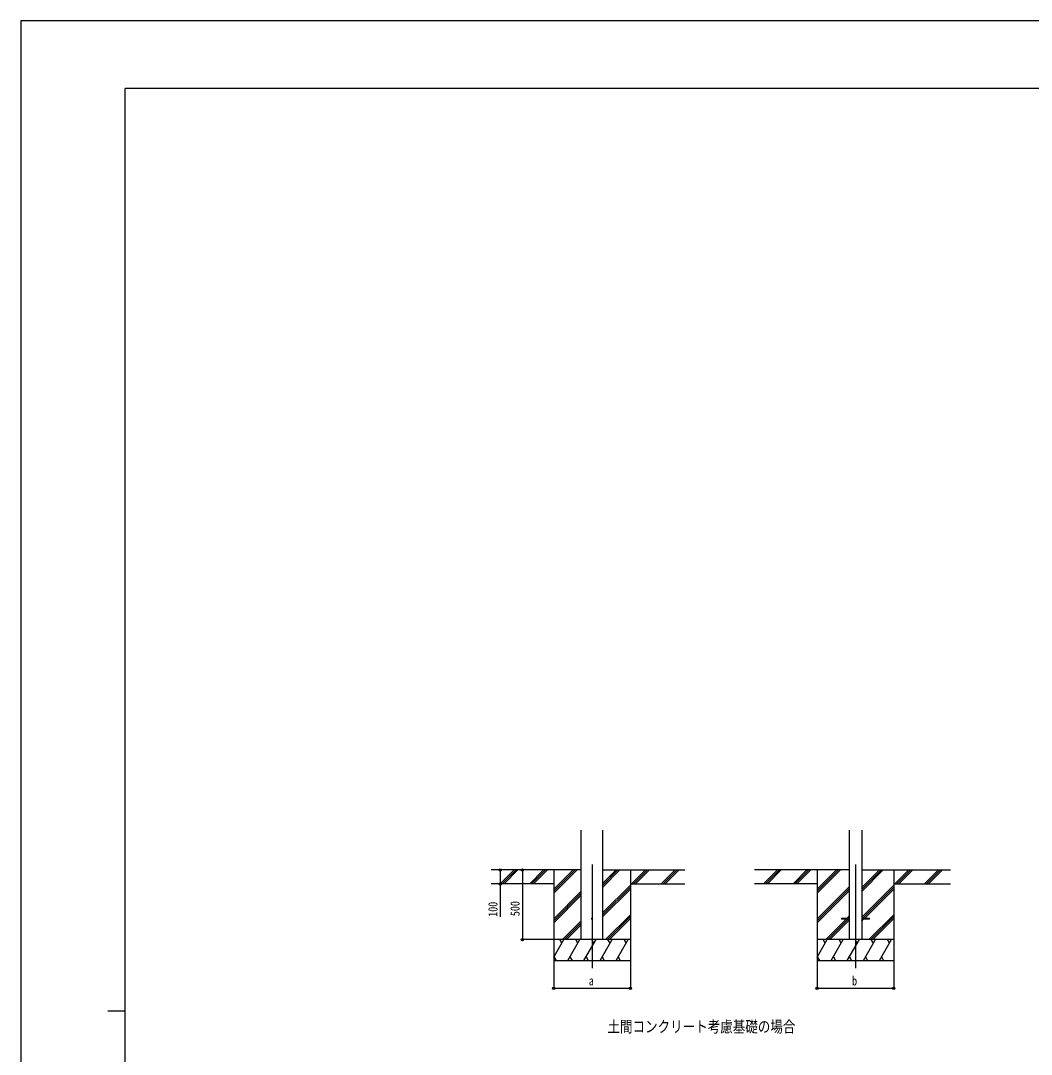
# Model space of a CAD drawing. Units: millimetres, scale not verified. Extents: x -10512 to 10512, y -7425 to 7425.
# Drawn here: x -10512 to -3253, y -1 to 7425 of the extents above; entities that cross this region are included whole.
import ezdxf
from ezdxf.enums import TextEntityAlignment as Align

# ---------------------------------------------------------------- set-up
doc = ezdxf.new("R2010")
doc.units = ezdxf.units.MM
doc.header["$LTSCALE"] = 30
for name, color, linetype in [('0-2_USER1', 3, 'Continuous'), ('0-3_YKK_12', 2, 'Continuous'), ('0-5_YKK_A1', 4, 'Continuous'), ('0-6_YKK_D', 6, 'Continuous'), ('0-7_YKK_ZWAK', 7, 'Continuous')]:
    doc.layers.add(name, color=color, linetype=linetype)
doc.layers.add('0-4_YKK_13', color=4, linetype='Continuous', lineweight=18)
doc.styles.add('ＭＳ ゴシック', font='')
doc.styles.get('ＭＳ ゴシック').set_extended_font_data('MS Gothic')

msp = doc.modelspace()

# ---------------------------------------------------------------- linework, layer by layer
at = {"layer": '0-3_YKK_12'}
for p, q in [((-6408.07, 1361.68), (-6408.07, 618.35)), ((-4516.5, 1361.68), (-4516.5, 618.35))]:
    msp.add_line(p, q, dxfattribs=at)
at = {"layer": '0-4_YKK_13'}
for p, q in [((-4616.5, 977.94), (-4616.5, 968.94)), ((-4616.5, 977.94), (-4561.7, 977.94)), ((-4616.5, 968.94), (-4561.7, 968.94)), ((-4471.3, 977.94), (-4416.5, 977.94)), ((-4471.3, 968.94), (-4416.5, 968.94)), ((-4416.5, 977.94), (-4416.5, 968.94))]:
    msp.add_line(p, q, dxfattribs=at)
msp.add_circle((-6408.07, 973.44), 5, dxfattribs=at)
at = {"layer": '0-5_YKK_A1'}
for p, q in [((-6485.82, 823.44), (-6485.82, 1608.79)), ((-6330.32, 823.44), (-6330.32, 1608.79)), ((-4561.7, 1608.79), (-4561.7, 823.44)), ((-4471.3, 1608.79), (-4471.3, 823.44)), ((-6485.82, 1323.44), (-7134.02, 1323.44)), ((-7067.33, 1224.84), (-6968.74, 1323.44)), ((-7054.6, 1223.44), (-6954.59, 1323.44)), ((-7040.45, 1223.44), (-6940.45, 1323.44)), ((-6855.2, 1224.84), (-6756.6, 1323.44)), ((-6842.46, 1223.44), (-6742.46, 1323.44)), ((-6828.32, 1223.44), (-6728.32, 1323.44)), ((-6683.07, 1323.44), (-6683.07, 673.44)), ((-6683.07, 1156.56), (-6516.19, 1323.44)), ((-6683.07, 1170.7), (-6530.33, 1323.44)), ((-6683.07, 1184.84), (-6544.47, 1323.44)), ((-6330.32, 1200.94), (-6207.82, 1323.44)), ((-6330.32, 1215.08), (-6221.96, 1323.44)), ((-6330.32, 1229.22), (-6236.1, 1323.44)), ((-6330.32, 1323.44), (-5742.45, 1323.44)), ((-6133.07, 1323.44), (-6133.07, 673.44)), ((-6123.97, 1223.44), (-6023.97, 1323.44)), ((-6109.83, 1223.44), (-6009.83, 1323.44)), ((-6095.69, 1223.44), (-5995.69, 1323.44)), ((-5911.84, 1223.44), (-5811.84, 1323.44)), ((-5897.7, 1223.44), (-5797.7, 1323.44)), ((-5883.56, 1223.44), (-5783.56, 1323.44)), ((-4561.7, 1323.44), (-5242.45, 1323.44)), ((-5175.76, 1224.84), (-5077.17, 1323.44)), ((-5163.03, 1223.44), (-5063.02, 1323.44)), ((-5148.88, 1223.44), (-5048.88, 1323.44)), ((-4963.63, 1224.84), (-4865.03, 1323.44)), ((-4950.89, 1223.44), (-4850.89, 1323.44)), ((-4936.75, 1223.44), (-4836.75, 1323.44)), ((-4791.5, 1323.44), (-4791.5, 673.44)), ((-4791.5, 1156.56), (-4624.62, 1323.44)), ((-4791.5, 1170.7), (-4638.76, 1323.44)), ((-4791.5, 1184.84), (-4652.9, 1323.44)), ((-4471.3, 1168.39), (-4316.25, 1323.44)), ((-4471.3, 1182.53), (-4330.39, 1323.44)), ((-4471.3, 1196.67), (-4344.53, 1323.44)), ((-4471.3, 1323.44), (-3833.29, 1323.44)), ((-4241.5, 1323.44), (-4241.5, 673.44)), ((-4232.4, 1223.44), (-4132.4, 1323.44)), ((-4218.26, 1223.44), (-4118.26, 1323.44)), ((-4204.12, 1223.44), (-4104.12, 1323.44)), ((-4020.27, 1223.44), (-3920.27, 1323.44)), ((-4006.13, 1223.44), (-3906.13, 1323.44)), ((-3991.99, 1223.44), (-3891.99, 1323.44)), ((-6683.07, 1223.44), (-7134.02, 1223.44)), ((-6330.32, 1017.09), (-6133.07, 1214.34)), ((-6330.32, 1002.95), (-6133.07, 1200.2)), ((-6133.07, 1223.44), (-5742.45, 1223.44)), ((-4791.5, 1223.44), (-5242.45, 1223.44)), ((-4791.5, 972.71), (-4561.7, 1202.51)), ((-4791.5, 958.57), (-4561.7, 1188.37)), ((-4471.3, 984.54), (-4241.5, 1214.34)), ((-4463.76, 977.94), (-4241.5, 1200.2)), ((-4241.5, 1223.44), (-3833.29, 1223.44)), ((-6683.07, 972.71), (-6485.82, 1169.96)), ((-6683.07, 958.57), (-6485.82, 1155.82)), ((-6683.07, 944.43), (-6485.82, 1141.68)), ((-6330.32, 988.81), (-6133.07, 1186.06)), ((-4791.5, 944.43), (-4561.7, 1174.22)), ((-4449.62, 977.94), (-4241.5, 1186.06)), ((-6311.85, 823.44), (-6133.07, 1002.21)), ((-6297.7, 823.44), (-6133.07, 988.07)), ((-6283.56, 823.44), (-6133.07, 973.93)), ((-4728.64, 823.44), (-4583.14, 968.94)), ((-4714.5, 823.44), (-4569, 968.94)), ((-4574.14, 977.94), (-4561.7, 990.38)), ((-4471.3, 956.26), (-4458.62, 968.94)), ((-4420.27, 823.44), (-4241.5, 1002.21)), ((-4406.13, 823.44), (-4241.5, 988.07)), ((-4391.99, 823.44), (-4241.5, 973.93)), ((-6620.21, 823.44), (-6485.82, 957.83)), ((-6606.07, 823.44), (-6485.82, 943.69)), ((-6591.93, 823.44), (-6485.82, 929.54)), ((-4700.36, 823.44), (-4561.7, 962.09)), ((-6133.07, 823.44), (-6683.07, 823.44)), ((-6683.07, 697.99), (-6610.64, 823.44)), ((-6625.64, 797.46), (-6640.64, 823.44)), ((-6581.77, 673.44), (-6495.17, 823.44)), ((-6510.17, 797.46), (-6525.17, 823.44)), ((-6466.3, 673.44), (-6379.7, 823.44)), ((-6394.7, 797.46), (-6409.7, 823.44)), ((-6350.83, 673.44), (-6264.23, 823.44)), ((-6279.23, 797.46), (-6294.23, 823.44)), ((-6235.36, 673.44), (-6148.76, 823.44)), ((-6163.76, 797.46), (-6178.76, 823.44)), ((-4241.5, 823.44), (-4791.5, 823.44)), ((-4791.5, 697.99), (-4719.07, 823.44)), ((-4734.07, 797.46), (-4749.07, 823.44)), ((-4690.2, 673.44), (-4603.6, 823.44)), ((-4618.6, 797.46), (-4633.6, 823.44)), ((-4574.73, 673.44), (-4488.13, 823.44)), ((-4503.13, 797.46), (-4518.13, 823.44)), ((-4459.26, 673.44), (-4372.66, 823.44)), ((-4387.66, 797.46), (-4402.66, 823.44)), ((-4343.79, 673.44), (-4257.19, 823.44)), ((-4272.19, 797.46), (-4287.19, 823.44)), ((-6683.07, 673.44), (-6133.07, 673.44)), ((-6682.24, 699.42), (-6667.25, 673.44)), ((-6566.77, 699.42), (-6551.78, 673.44)), ((-6451.3, 699.42), (-6436.31, 673.44)), ((-6335.83, 699.42), (-6320.83, 673.44)), ((-6220.36, 699.42), (-6205.37, 673.44)), ((-4791.5, 673.44), (-4241.5, 673.44)), ((-4790.67, 699.42), (-4775.67, 673.44)), ((-4675.2, 699.42), (-4660.21, 673.44)), ((-4559.73, 699.42), (-4544.74, 673.44)), ((-4444.26, 699.42), (-4429.26, 673.44)), ((-4328.79, 699.42), (-4313.8, 673.44))]:
    msp.add_line(p, q, dxfattribs=at)
at = {"layer": '0-6_YKK_D'}
for p, q in [((-6908.13, 1323.44), (-6908.13, 823.44)), ((-6684.07, 823.44), (-6909.13, 823.44)), ((-6683.07, 673.44), (-6683.07, 472.44)), ((-6133.07, 673.44), (-6133.07, 472.44)), ((-4791.5, 673.44), (-4791.5, 472.44)), ((-4241.5, 673.44), (-4241.5, 472.44)), ((-6683.07, 473.44), (-6133.07, 473.44)), ((-4791.5, 473.44), (-4241.5, 473.44))]:
    msp.add_line(p, q, dxfattribs=at)
msp.add_lwpolyline([(-7067.41, 1323.44), (-7067.41, 1223.44), (-7067.41, 986.24)], dxfattribs=at)
for centre in [(-7067.41, 1323.44), (-6908.13, 1323.44), (-7067.41, 1223.44), (-6908.13, 823.44), (-6683.07, 473.44), (-6133.07, 473.44), (-4791.5, 473.44), (-4241.5, 473.44)]:
    msp.add_circle(centre, 8.5, dxfattribs=at)
at = {"layer": '0-7_YKK_ZWAK'}
for p, q in [((9737.55, 6937.5), (-9762.45, 6937.5)), ((-9762.45, -6312.5), (-9762.45, 6937.5)), ((-9887.45, 312.5), (-9762.45, 312.5))]:
    msp.add_line(p, q, dxfattribs=at)
msp.add_lwpolyline([(-10512.5, -7425), (10512.5, -7425), (10512.5, 7425), (-10512.5, 7425)], close=True, dxfattribs=at)

# ---------------------------------------------------------------- texts
at = {"layer": '0-2_USER1', "style": 'ＭＳ ゴシック', "width": 0.8}
msp.add_text('土間コンクリート考慮基礎の場合', height=82.48, dxfattribs=at).set_placement((-6297.68, 132.08), align=Align.BOTTOM_LEFT)
at = {"layer": '0-6_YKK_D', "style": 'ＭＳ ゴシック', "width": 0.8}
for s, p in [('100', (-7068.21, 987.04)), ('500', (-6908.93, 991.84))]:
    msp.add_text(s, height=65.98, rotation=90, dxfattribs=at).set_placement(p, align=Align.BOTTOM_LEFT)
for s, p in [('a', (-6432.07, 474.24)), ('b', (-4540.5, 474.24))]:
    msp.add_text(s, height=65.98, dxfattribs=at).set_placement(p, align=Align.BOTTOM_LEFT)

doc.saveas('drawing.dxf')
